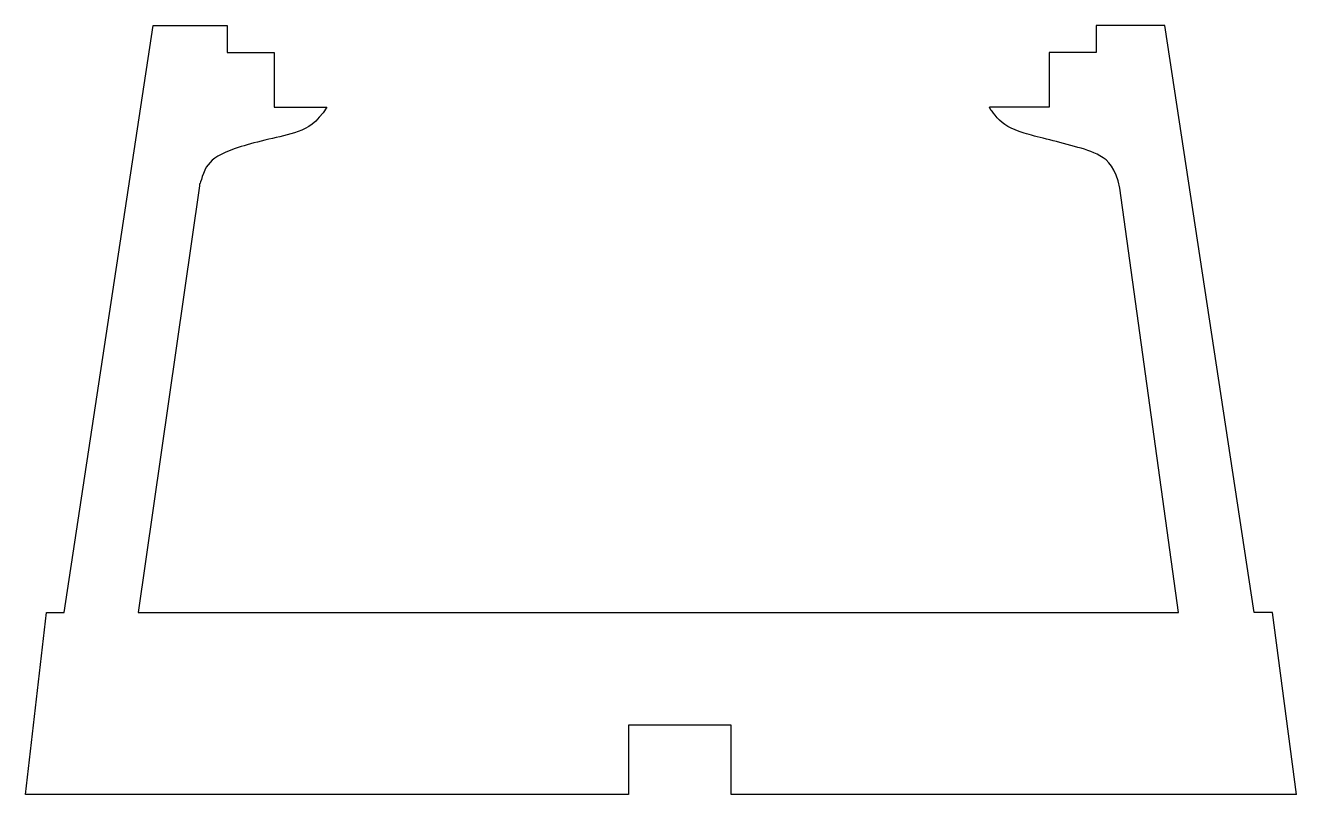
# Model space of a CAD drawing. Header units: millimetres. Extents: x -8.8 to 90.1, y -14.1 to 45.7.
import ezdxf

# ---------------------------------------------------------------- set-up
doc = ezdxf.new("R2010")
doc.units = ezdxf.units.MM

msp = doc.modelspace()

# ---------------------------------------------------------------- linework, layer by layer
at = {"color": 7, "linetype": 'Continuous'}
for p, q in [((-5.746, 0), (1.186, 45.652)), ((1.186, 45.652), (6.931, 45.652)), ((6.931, 45.652), (6.931, 43.534)), ((79.825, 45.652), (74.489, 45.652)), ((74.489, 45.652), (74.489, 43.534)), ((86.77, 0), (79.825, 45.652)), ((6.931, 43.534), (10.579, 43.534)), ((10.579, 43.534), (10.579, 39.299)), ((74.489, 43.534), (70.847, 43.534)), ((70.847, 43.534), (70.847, 39.299)), ((10.579, 39.299), (14.683, 39.299)), ((70.847, 39.299), (66.189, 39.299)), ((4.742, 33.008), (0, 0)), ((80.894, 0), (76.334, 33.008)), ((-8.755, -14.144), (-7.114, 0)), ((-7.114, 0), (-5.746, 0)), ((0, 0), (80.894, 0)), ((88.21, 0), (86.77, 0)), ((90.073, -14.144), (88.21, 0)), ((46.121, -8.754), (38.121, -8.754)), ((38.121, -8.754), (38.121, -14.144)), ((46.121, -14.144), (46.121, -8.754)), ((38.121, -14.144), (-8.755, -14.144)), ((90.073, -14.144), (46.121, -14.144))]:
    msp.add_line(p, q, dxfattribs=at)
for points, knots in [([(14.683, 39.299), (13.862, 38.037), (12.491, 37.295), (9.105, 36.603), (6.144, 35.686), (5.179, 34.663), (4.742, 33.008), (4.825, 33.588), (4.742, 33.008)], [0, 0, 0, 0, 0.118227, 0.240598, 0.511896, 0.755224, 0.865618, 1, 1, 1, 1]), ([(76.334, 33.008), (75.998, 34.602), (75.007, 35.603), (71.836, 36.554), (68.378, 37.304), (67.028, 38.056), (66.189, 39.299), (66.43, 38.846), (66.189, 39.299)], [0, 0, 0, 0, 0.12595, 0.234937, 0.490902, 0.76452, 0.884026, 1, 1, 1, 1])]:
    msp.add_open_spline(points, degree=3, knots=knots, dxfattribs=at)

doc.saveas('drawing.dxf')
